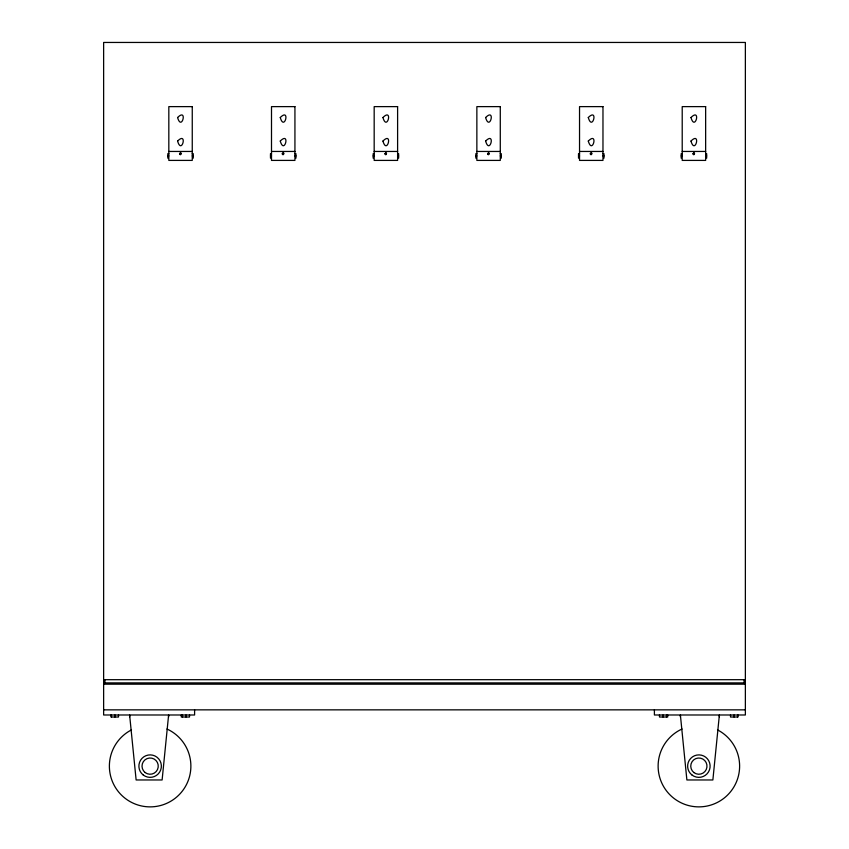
<?xml version="1.0" encoding="UTF-8"?>
<svg xmlns="http://www.w3.org/2000/svg" width="849" height="849" viewBox="0 0 849 849"><rect width="100%" height="100%" fill="white"/><g stroke="black" fill="none" stroke-linecap="round" stroke-linejoin="round"><path stroke-width="1.27" d="M179.532 153.701C182.142 150.379 181.145 156.895 179.553 153.977M282.218 153.701C284.818 150.379 283.821 156.895 282.239 153.977M384.894 153.701C387.494 150.379 386.497 156.895 384.915 153.977M487.57 153.701C490.17 150.379 489.173 156.895 487.591 153.977M590.246 153.701C592.846 150.379 591.849 156.895 590.267 153.977M692.922 153.701C695.522 150.379 694.524 156.895 692.943 153.977M168.824 151.451L192.256 151.451M271.5 151.451L294.932 151.451M374.176 151.451L397.608 151.451M476.862 151.451L500.284 151.451M579.538 151.451L602.97 151.451M682.214 151.451L705.646 151.451M168.824 153.69L167.805 153.69L167.805 158.169M192.256 153.69L193.275 153.69L193.275 158.169M271.5 153.69L270.481 153.69L270.481 158.169M294.932 153.69L295.951 153.69L295.951 158.169M374.176 153.69L373.157 153.69L373.157 158.169M397.608 153.69L398.627 153.69L398.627 158.169M476.862 153.69L475.843 153.69L475.843 158.169M500.284 153.69L501.303 153.69L501.303 158.169M579.538 153.69L578.519 153.69L578.519 158.169M602.97 153.69L603.989 153.69L603.989 158.169M682.214 153.69L681.195 153.69L681.195 158.169M705.646 153.69L706.665 153.69L706.665 158.169M167.805 155.929L168.824 155.929M192.256 155.929L193.275 155.929M270.481 155.929L271.5 155.929M294.932 155.929L295.951 155.929M373.157 155.929L374.176 155.929M397.608 155.929L398.627 155.929M475.843 155.929L476.862 155.929M500.284 155.929L501.303 155.929M578.519 155.929L579.538 155.929M602.97 155.929L603.989 155.929M681.195 155.929L682.214 155.929M705.646 155.929L706.665 155.929M103.631 679.688L745.369 679.688M103.631 682.893L745.369 682.893M103.631 684.177L745.369 684.177M103.631 709.849L745.369 709.849M744.085 679.688L744.085 682.893M737.951 714.985L737.951 717.023L730.511 717.023L730.511 714.985M737.569 714.985L737.569 717.023M734.045 714.985L734.045 717.023M719.379 717.023L719.379 714.985L712.873 779.966L686.883 779.966L680.389 714.985L680.389 717.023M667.717 714.985L667.717 717.023L659.482 717.023L659.482 714.985M666.539 714.985L666.539 717.023M663.005 714.985L663.005 717.023M654.399 709.849L654.399 714.985L745.369 714.985L745.369 42.45L103.631 42.45L103.631 714.985L194.601 714.985L194.601 709.849M189.518 714.985L189.518 717.023L181.283 717.023L181.283 714.985M185.995 714.985L185.995 717.023M182.461 714.985L182.461 717.023M168.611 717.023L168.611 714.985L162.117 779.966L136.127 779.966L129.621 714.985L129.621 717.023M118.489 714.985L118.489 717.023L111.049 717.023L111.049 714.985M114.955 714.985L114.955 717.023M111.431 714.985L111.431 717.023M104.915 679.688L104.915 682.893M166.945 729.004A40.752 40.752 0 0 1 182.609 790.737A40.752 40.752 0 0 1 118.945 792.361A40.752 40.752 0 0 1 131.457 729.907M717.543 729.907A40.752 40.752 0 0 1 730.055 792.361A40.752 40.752 0 0 1 666.391 790.737A40.752 40.752 0 0 1 682.055 729.004M177.59 117.523C181.707 132.02 187.916 107.25 177.59 117.523M177.59 141.051C181.707 155.547 187.916 130.778 177.59 141.051M280.266 117.523C284.383 132.02 290.591 107.25 280.266 117.523M280.266 141.051C284.383 155.547 290.591 130.778 280.266 141.051M382.941 117.523C387.059 132.02 393.267 107.25 382.941 117.523M382.941 141.051C387.059 155.547 393.267 130.778 382.941 141.051M485.617 117.523C489.735 132.02 495.954 107.25 485.617 117.523M485.617 141.051C489.735 155.547 495.954 130.778 485.617 141.051M588.293 117.523C592.411 132.02 598.63 107.25 588.293 117.523M588.293 141.051C592.411 155.547 598.63 130.778 588.293 141.051M690.98 117.523C695.087 132.02 701.306 107.25 690.98 117.523M690.98 141.051C695.087 155.547 701.306 130.778 690.98 141.051M180.275 153.191C179.701 155.038 181.973 153.382 180.275 153.191M282.95 153.191C282.377 155.038 284.648 153.382 282.95 153.191M385.626 153.191C385.064 155.038 387.324 153.382 385.626 153.191M488.302 153.191C487.74 155.038 490 153.382 488.302 153.191M590.978 153.191C590.416 155.038 592.687 153.382 590.978 153.191M693.654 153.191C693.092 155.038 695.363 153.382 693.654 153.191M192.256 106.624L168.824 106.624L168.824 160.408L192.256 160.408L192.256 106.624M294.932 106.624L271.5 106.624L271.5 160.408L294.932 160.408L294.932 106.624M397.608 106.624L374.176 106.624L374.176 160.408L397.608 160.408L397.608 106.624M500.284 106.624L476.862 106.624L476.862 160.408L500.284 160.408L500.284 106.624M602.97 106.624L579.538 106.624L579.538 160.408L602.97 160.408L602.97 106.624M705.646 106.624L682.214 106.624L682.214 160.408L705.646 160.408L705.646 106.624M143.258 775.02A11.239 11.239 0 0 0 161.268 767.634A11.239 11.239 0 0 0 145.869 755.727A11.239 11.239 0 0 0 143.258 775.02M145.168 772.548A8.119 8.119 0 0 0 158.179 767.22A8.119 8.119 0 0 0 147.047 758.613A8.119 8.119 0 0 0 145.168 772.548M692.062 775.073A11.239 11.239 0 0 0 710.019 767.56A11.239 11.239 0 0 0 694.524 755.759A11.239 11.239 0 0 0 692.062 775.073M693.951 772.59A8.119 8.119 0 0 0 706.92 767.156A8.119 8.119 0 0 0 695.734 758.645A8.119 8.119 0 0 0 693.951 772.59"/></g></svg>
